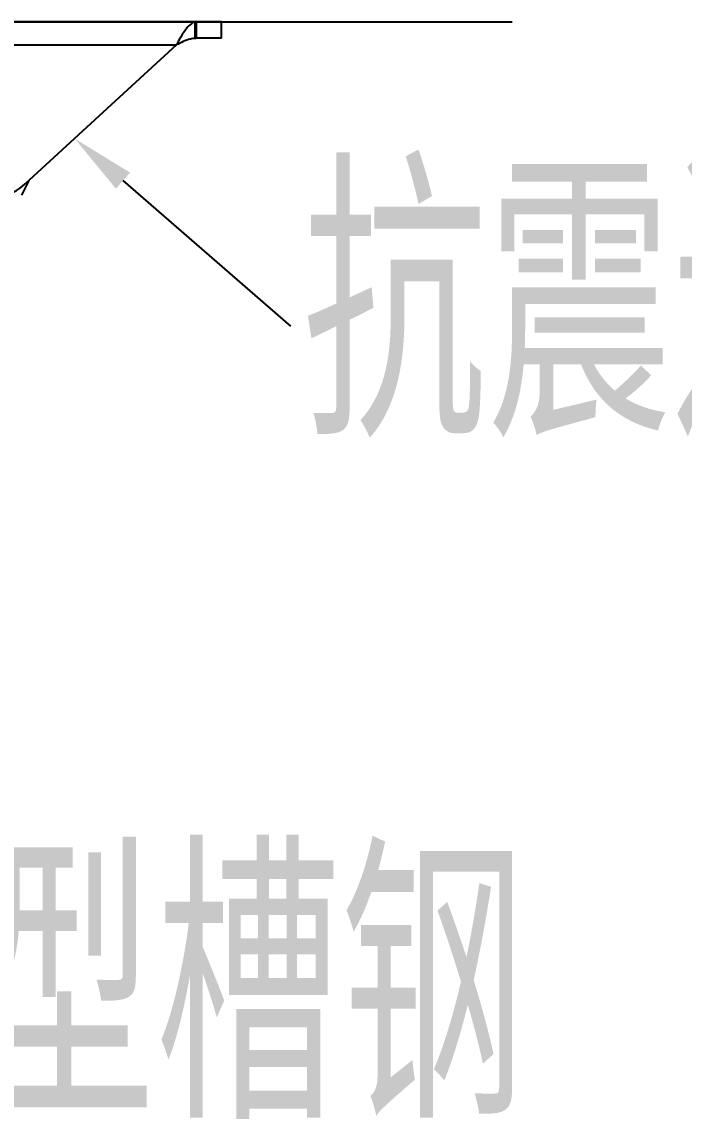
# Model space of a CAD drawing. Extents: x -427546 to -314919, y 698702 to 968782.
# Drawn here: x -412118 to -411087, y 894551 to 896260 of the extents above; entities that cross this region are included whole.
import ezdxf

# ---------------------------------------------------------------- set-up
doc = ezdxf.new("R2010")
doc.units = 0
doc.header["$LTSCALE"] = 1000
doc.header["$MEASUREMENT"] = 0
doc.layers.get('0').update_dxf_attribs({"linetype": 'CONTINUOUS'})
doc.layers.add('BZ', color=2, linetype='CONTINUOUS')
doc.styles.get("Standard").update_dxf_attribs({"font": 'GBENOR', "bigfont": 'GBCBIG'})

msp = doc.modelspace()

# ---------------------------------------------------------------- linework, layer by layer
for p, q in [((-411807.5, 896260.4), (-412241.9, 896260.4)), ((-411848.8, 896234.8), (-411848.8, 896260.2)), ((-411846.6, 896234.9), (-411846.6, 896260.4)), ((-411807.5, 896234.9), (-411807.5, 896260.4)), ((-412241.9, 896224.7), (-411877.9, 896224.7)), ((-411877.9, 896224.7), (-412113.4, 896008)), ((-411807.5, 896234.9), (-411846.6, 896234.9)), ((-412118.4, 895990.4), (-412107.4, 896013.4))]:
    msp.add_line(p, q)
msp.add_lwpolyline([(-411961, 896013.1), (-411700.3, 895786.1)])
for centre, radius, start, end in [((-411846.6, 896196.7), 38.2, 90.0412, 93.2711), ((-412165.3, 896064.4), 76.7, 180, 312.6204)]:
    msp.add_arc(centre, radius, start, end)
for points, knots in [([(-411848.8, 896260.2), (-411851.4, 896259.7), (-411857.1, 896256.3), (-411867.2, 896244.2), (-411873.4, 896232.8), (-411877.9, 896224.7)], [0, 0, 0, 0, 0.174571, 0.404229, 1, 1, 1, 1]), ([(-411848.8, 896234.8), (-411851.2, 896234.7), (-411861.5, 896233.1), (-411870.9, 896228.2), (-411877.9, 896224.7)], [0, 0, 0, 0, 0.237273, 1, 1, 1, 1])]:
    msp.add_open_spline(points, degree=3, knots=knots)
msp.add_open_spline([(-411846.6, 896260.4), (-411847.3, 896260.4), (-411848, 896260.3), (-411848.8, 896260.2)], degree=3)
msp.add_solid([(-411972, 896000.5), (-412036.4, 896078.8), (-411950.1, 896025.7)])
at = {"layer": 'BZ'}
msp.add_line((-420790, 896260.4), (-411355, 896260.4), dxfattribs=at)

# ---------------------------------------------------------------- texts
for s, p in [('抗震连接座A', (-411681.9, 895615.7)), ('C型槽钢', (-412442.8, 894552.2))]:
    msp.add_text(s, height=400, rotation=360).set_placement(p)

doc.saveas('drawing.dxf')
